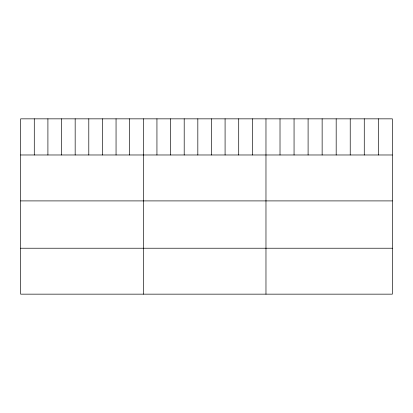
<?xml version="1.0" encoding="UTF-8"?>
<svg xmlns="http://www.w3.org/2000/svg" width="413" height="413" viewBox="0 0 413 413"><rect width="100%" height="100%" fill="white"/><g stroke="black" fill="none" stroke-linecap="round" stroke-linejoin="round"><path stroke-width="0.62" d="M392.35 154.978L392.35 294.154L20.65 294.154L20.65 118.846L392.35 118.846L392.35 154.978L20.65 154.978M20.65 200.904L392.35 200.904M20.65 248.223L392.35 248.223M378.308 118.846L378.308 154.978M364.266 118.846L364.266 154.978M350.224 118.846L350.224 154.978M336.182 118.846L336.182 154.978M322.14 118.846L322.14 154.978M308.098 118.846L308.098 154.978M294.056 118.846L294.056 154.978M280.014 118.846L280.014 154.978M265.972 118.846L265.972 294.154M252.343 118.846L252.343 154.978M238.714 118.846L238.714 154.978M225.085 118.846L225.085 154.978M211.456 118.846L211.456 154.978M197.827 118.846L197.827 154.978M184.198 118.846L184.198 154.978M170.569 118.846L170.569 154.978M156.94 118.846L156.94 154.978M143.311 118.846L143.311 294.154M129.682 118.846L129.682 154.978M116.053 118.846L116.053 154.978M102.424 118.846L102.424 154.978M88.795 118.846L88.795 154.978M75.166 118.846L75.166 154.978M61.537 118.846L61.537 154.978M47.908 118.846L47.908 154.978M34.279 118.846L34.279 154.978"/></g></svg>
